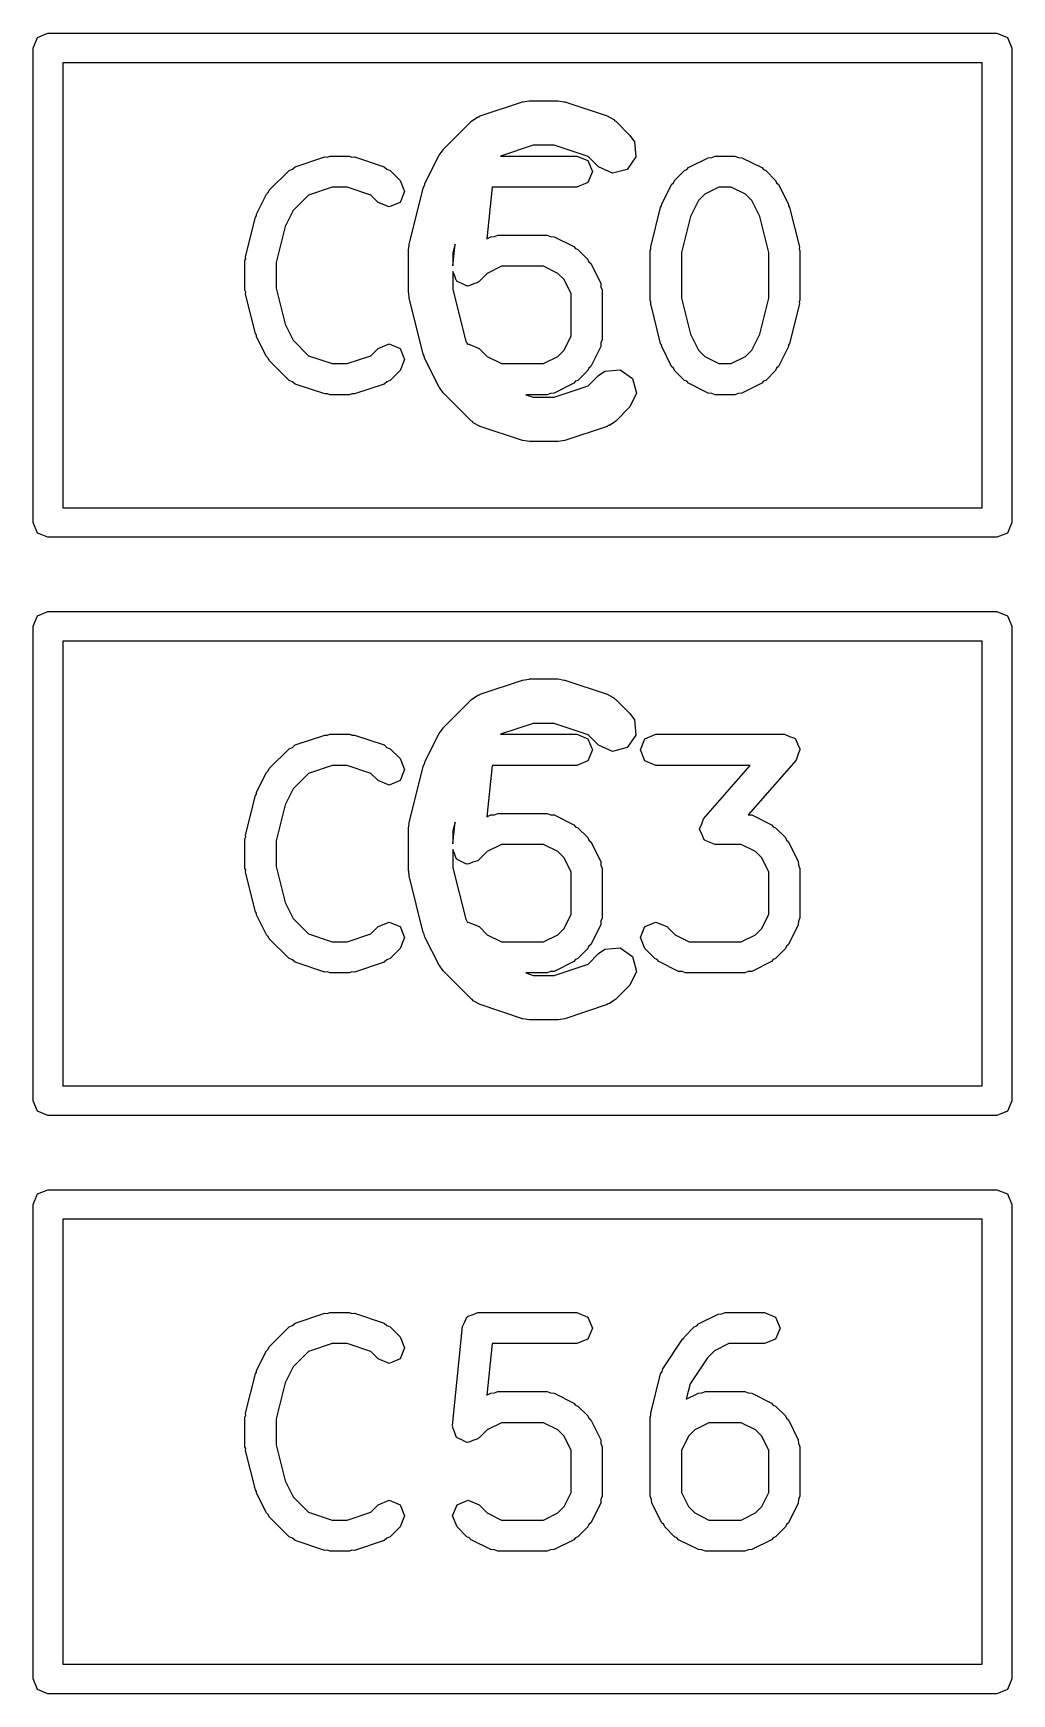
# Model space of a CAD drawing. Extents: x 2.59 to 5.49, y -3.97 to -3.21.
# Drawn here: x 3.8996 to 4.0295, y -3.8465 to -3.626 of the extents above; entities that cross this region are included whole.
import ezdxf

# ---------------------------------------------------------------- set-up
doc = ezdxf.new("R2010")
doc.units = 0
doc.header["$MEASUREMENT"] = 0
doc.layers.add('BLACK', color=7, linetype='CONTINUOUS')

msp = doc.modelspace()

# ---------------------------------------------------------------- linework, layer by layer
at = {"layer": 'BLACK', "linetype": 'CONTINUOUS'}
for p, q in [((3.89961, -3.62795), (3.90018, -3.62656)), ((3.90018, -3.62656), (3.90157, -3.62598)), ((3.90157, -3.62598), (4.02756, -3.62598)), ((4.02756, -3.62598), (4.02895, -3.62656)), ((4.02895, -3.62656), (4.02953, -3.62795)), ((3.89961, -3.69094), (3.89961, -3.62795)), ((4.02953, -3.62795), (4.02953, -3.69094)), ((3.90354, -3.62992), (3.90354, -3.68898)), ((4.02559, -3.62992), (3.90354, -3.62992)), ((4.02559, -3.68898), (4.02559, -3.62992)), ((3.95895, -3.63696), (3.96457, -3.63509)), ((3.96457, -3.63509), (3.96544, -3.63496)), ((3.96544, -3.63496), (3.9655, -3.63494)), ((3.9655, -3.63494), (3.96925, -3.63494)), ((3.96925, -3.63494), (3.97012, -3.63509)), ((3.97012, -3.63509), (3.97019, -3.63509)), ((3.97019, -3.63509), (3.97581, -3.63696)), ((3.95404, -3.64143), (3.95779, -3.63768)), ((3.95779, -3.63768), (3.95863, -3.63709)), ((3.95863, -3.63709), (3.95881, -3.63707)), ((3.95881, -3.63707), (3.95895, -3.63696)), ((3.97581, -3.63696), (3.97671, -3.63745)), ((3.97671, -3.63745), (3.97681, -3.6376)), ((3.97681, -3.6376), (3.97697, -3.63768)), ((3.97697, -3.63768), (3.97884, -3.63955)), ((3.97884, -3.63955), (3.97943, -3.64039)), ((3.93866, -3.64242), (3.93898, -3.64229)), ((3.93898, -3.64229), (3.9416, -3.64229)), ((3.9416, -3.64229), (3.94192, -3.64242)), ((3.95161, -3.64594), (3.95349, -3.64219)), ((3.95349, -3.64219), (3.95402, -3.64148)), ((3.95402, -3.64148), (3.95404, -3.64143)), ((3.96598, -3.64084), (3.96164, -3.64229)), ((3.96164, -3.64229), (3.97178, -3.64229)), ((3.96877, -3.64084), (3.96598, -3.64084)), ((3.97328, -3.64234), (3.96877, -3.64084)), ((3.97178, -3.64229), (3.97325, -3.6429)), ((3.97943, -3.64039), (3.9796, -3.6424)), ((3.98971, -3.64247), (3.99016, -3.64229)), ((3.99016, -3.64229), (3.99278, -3.64229)), ((3.99278, -3.64229), (3.99323, -3.64247)), ((3.93095, -3.64683), (3.93358, -3.64421)), ((3.93358, -3.64421), (3.93402, -3.64402)), ((3.93402, -3.64402), (3.93439, -3.64371)), ((3.93439, -3.64371), (3.93832, -3.6424)), ((3.93832, -3.6424), (3.93866, -3.64242)), ((3.94192, -3.64242), (3.94225, -3.6424)), ((3.94225, -3.6424), (3.94619, -3.64371)), ((3.94619, -3.64371), (3.94656, -3.64402)), ((3.94656, -3.64402), (3.947, -3.64421)), ((3.947, -3.64421), (3.94831, -3.64552)), ((3.97325, -3.6429), (3.97385, -3.64436)), ((3.97385, -3.64436), (3.97325, -3.64582)), ((3.97466, -3.64373), (3.97328, -3.64234)), ((3.9765, -3.64458), (3.97466, -3.64373)), ((3.97845, -3.64406), (3.9765, -3.64458)), ((3.9796, -3.6424), (3.97845, -3.64406)), ((3.98476, -3.64552), (3.98607, -3.64421)), ((3.98607, -3.64421), (3.98639, -3.64408)), ((3.98639, -3.64408), (3.98661, -3.64382)), ((3.98661, -3.64382), (3.98923, -3.64251)), ((3.98923, -3.64251), (3.98971, -3.64247)), ((3.99323, -3.64247), (3.99371, -3.64251)), ((3.99371, -3.64251), (3.99633, -3.64382)), ((3.99633, -3.64382), (3.99655, -3.64408)), ((3.99655, -3.64408), (3.99687, -3.64421)), ((3.99687, -3.64421), (3.99818, -3.64552)), ((3.93931, -3.64642), (3.93616, -3.64748)), ((3.94127, -3.64642), (3.93931, -3.64642)), ((3.94442, -3.64748), (3.94127, -3.64642)), ((3.94831, -3.64552), (3.94892, -3.64698)), ((3.94952, -3.65405), (3.95139, -3.64655)), ((3.95139, -3.64655), (3.9516, -3.64608)), ((3.9516, -3.64608), (3.95161, -3.64594)), ((3.96053, -3.64642), (3.95985, -3.65326)), ((3.97178, -3.64642), (3.96053, -3.64642)), ((3.97325, -3.64582), (3.97178, -3.64642)), ((3.98306, -3.64868), (3.98437, -3.64606)), ((3.98437, -3.64606), (3.98463, -3.64583)), ((3.98463, -3.64583), (3.98476, -3.64552)), ((3.99065, -3.64642), (3.98876, -3.64737)), ((3.99229, -3.64642), (3.99065, -3.64642)), ((3.99418, -3.64737), (3.99229, -3.64642)), ((3.99818, -3.64552), (3.99831, -3.64583)), ((3.99831, -3.64583), (3.99857, -3.64606)), ((3.99857, -3.64606), (3.99988, -3.64868)), ((3.92925, -3.64999), (3.93057, -3.64737)), ((3.93057, -3.64737), (3.93082, -3.64715)), ((3.93082, -3.64715), (3.93095, -3.64683)), ((3.93616, -3.64748), (3.93411, -3.64952)), ((3.94539, -3.64844), (3.94442, -3.64748)), ((3.94685, -3.64905), (3.94539, -3.64844)), ((3.94831, -3.64844), (3.94685, -3.64905)), ((3.94892, -3.64698), (3.94831, -3.64844)), ((3.9829, -3.64911), (3.98304, -3.64892)), ((3.98304, -3.64892), (3.98306, -3.64868)), ((3.98792, -3.64821), (3.98686, -3.65033)), ((3.98876, -3.64737), (3.98792, -3.64821)), ((3.99502, -3.64821), (3.99418, -3.64737)), ((3.99608, -3.65033), (3.99502, -3.64821)), ((3.99988, -3.64868), (3.9999, -3.64892)), ((3.9999, -3.64892), (4.00004, -3.64911)), ((3.92778, -3.65567), (3.9291, -3.65042)), ((3.9291, -3.65042), (3.92924, -3.65023)), ((3.92924, -3.65023), (3.92925, -3.64999)), ((3.93411, -3.64952), (3.93305, -3.65164)), ((3.98159, -3.65435), (3.9829, -3.64911)), ((3.98686, -3.65033), (3.98566, -3.65511)), ((3.99728, -3.65511), (3.99608, -3.65033)), ((4.00004, -3.64911), (4.00135, -3.65435)), ((3.93305, -3.65164), (3.93186, -3.65642)), ((3.95985, -3.65326), (3.96036, -3.65301)), ((3.96036, -3.65301), (3.96084, -3.65297)), ((3.96084, -3.65297), (3.96129, -3.65279)), ((3.96129, -3.65279), (3.96785, -3.65279)), ((3.96785, -3.65279), (3.96829, -3.65297)), ((3.96829, -3.65297), (3.96877, -3.65301)), ((3.96877, -3.65301), (3.9714, -3.65432)), ((3.94943, -3.65476), (3.94953, -3.65418)), ((3.94943, -3.66039), (3.94943, -3.65476)), ((3.94953, -3.65418), (3.94952, -3.65405)), ((3.95533, -3.65686), (3.95562, -3.65397)), ((3.95562, -3.65397), (3.95533, -3.65513)), ((3.95533, -3.65513), (3.95533, -3.65686)), ((3.9714, -3.65432), (3.97162, -3.65458)), ((3.97162, -3.65458), (3.97193, -3.65471)), ((3.97193, -3.65471), (3.97325, -3.65602)), ((3.98153, -3.65486), (3.98163, -3.65461)), ((3.98153, -3.66142), (3.98153, -3.65486)), ((3.98163, -3.65461), (3.98159, -3.65435)), ((3.98566, -3.65511), (3.98566, -3.66116)), ((3.99728, -3.66116), (3.99728, -3.65511)), ((4.00135, -3.65435), (4.00131, -3.65461)), ((4.00131, -3.65461), (4.00141, -3.65486)), ((4.00141, -3.65486), (4.00141, -3.66142)), ((3.92772, -3.65617), (3.92782, -3.65593)), ((3.92772, -3.6601), (3.92772, -3.65617)), ((3.92782, -3.65593), (3.92778, -3.65567)), ((3.93186, -3.65642), (3.93186, -3.65985)), ((3.95555, -3.65812), (3.95533, -3.6576)), ((3.95533, -3.6576), (3.95533, -3.66002)), ((3.96177, -3.65692), (3.95989, -3.65787)), ((3.96736, -3.65692), (3.96177, -3.65692)), ((3.96925, -3.65787), (3.96736, -3.65692)), ((3.97325, -3.65602), (3.97338, -3.65633)), ((3.97338, -3.65633), (3.97363, -3.65656)), ((3.97363, -3.65656), (3.97495, -3.65918)), ((3.93186, -3.65985), (3.93305, -3.66463)), ((3.95575, -3.65879), (3.95555, -3.65812)), ((3.95585, -3.65884), (3.95575, -3.65879)), ((3.95589, -3.65894), (3.95585, -3.65884)), ((3.95653, -3.65921), (3.95589, -3.65894)), ((3.95714, -3.65954), (3.95653, -3.65921)), ((3.95725, -3.65951), (3.95714, -3.65954)), ((3.95735, -3.65955), (3.95725, -3.65951)), ((3.95799, -3.65928), (3.95735, -3.65955)), ((3.95866, -3.65908), (3.95799, -3.65928)), ((3.95871, -3.65898), (3.95866, -3.65908)), ((3.95881, -3.65894), (3.95871, -3.65898)), ((3.95989, -3.65787), (3.95881, -3.65894)), ((3.97009, -3.6587), (3.96925, -3.65787)), ((3.97103, -3.66059), (3.97009, -3.6587)), ((3.97495, -3.65918), (3.97498, -3.65966)), ((3.97498, -3.65966), (3.97516, -3.6601)), ((3.92782, -3.66035), (3.92772, -3.6601)), ((3.92778, -3.66061), (3.92782, -3.66035)), ((3.9291, -3.66586), (3.92778, -3.66061)), ((3.94947, -3.66051), (3.94943, -3.66039)), ((3.94952, -3.6611), (3.94947, -3.66051)), ((3.95139, -3.6686), (3.94952, -3.6611)), ((3.95533, -3.66002), (3.95704, -3.66685)), ((3.97103, -3.66618), (3.97103, -3.66059)), ((3.97516, -3.6601), (3.97516, -3.66667)), ((3.98163, -3.66166), (3.98153, -3.66142)), ((3.98159, -3.66192), (3.98163, -3.66166)), ((3.9829, -3.66717), (3.98159, -3.66192)), ((3.98566, -3.66116), (3.98686, -3.66595)), ((3.99608, -3.66595), (3.99728, -3.66116)), ((4.00135, -3.66192), (4.00004, -3.66717)), ((4.00141, -3.66142), (4.00131, -3.66166)), ((4.00131, -3.66166), (4.00135, -3.66192)), ((3.92924, -3.66604), (3.9291, -3.66586)), ((3.92925, -3.66628), (3.92924, -3.66604)), ((3.93057, -3.6689), (3.92925, -3.66628)), ((3.93305, -3.66463), (3.93411, -3.66675)), ((3.97009, -3.66807), (3.97103, -3.66618)), ((3.98686, -3.66595), (3.98792, -3.66807)), ((3.99502, -3.66807), (3.99608, -3.66595)), ((3.93411, -3.66675), (3.93616, -3.6688)), ((3.94442, -3.6688), (3.94539, -3.66783)), ((3.94539, -3.66783), (3.94685, -3.66722)), ((3.94685, -3.66722), (3.94831, -3.66783)), ((3.94831, -3.66783), (3.94892, -3.66929)), ((3.95147, -3.66872), (3.95139, -3.6686)), ((3.95161, -3.66921), (3.95147, -3.66872)), ((3.95704, -3.66685), (3.95725, -3.66727)), ((3.95725, -3.66727), (3.95735, -3.66722)), ((3.95735, -3.66722), (3.95881, -3.66783)), ((3.95881, -3.66783), (3.95989, -3.6689)), ((3.96925, -3.6689), (3.97009, -3.66807)), ((3.97495, -3.66759), (3.97363, -3.67022)), ((3.97498, -3.66711), (3.97495, -3.66759)), ((3.97516, -3.66667), (3.97498, -3.66711)), ((3.98304, -3.66736), (3.9829, -3.66717)), ((3.98306, -3.66759), (3.98304, -3.66736)), ((3.98437, -3.67022), (3.98306, -3.66759)), ((3.98792, -3.66807), (3.98876, -3.6689)), ((3.99418, -3.6689), (3.99502, -3.66807)), ((3.99988, -3.66759), (3.99857, -3.67022)), ((3.9999, -3.66736), (3.99988, -3.66759)), ((4.00004, -3.66717), (3.9999, -3.66736)), ((3.93082, -3.66913), (3.93057, -3.6689)), ((3.93095, -3.66944), (3.93082, -3.66913)), ((3.93358, -3.67207), (3.93095, -3.66944)), ((3.93616, -3.6688), (3.93931, -3.66985)), ((3.93931, -3.66985), (3.94127, -3.66985)), ((3.94127, -3.66985), (3.94442, -3.6688)), ((3.94831, -3.67075), (3.947, -3.67207)), ((3.94892, -3.66929), (3.94831, -3.67075)), ((3.95349, -3.67296), (3.95161, -3.66921)), ((3.95989, -3.6689), (3.96177, -3.66985)), ((3.96177, -3.66985), (3.96736, -3.66985)), ((3.96736, -3.66985), (3.96925, -3.6689)), ((3.97325, -3.67075), (3.97193, -3.67207)), ((3.97338, -3.67044), (3.97325, -3.67075)), ((3.97363, -3.67022), (3.97338, -3.67044)), ((3.97466, -3.67142), (3.97551, -3.67083)), ((3.97551, -3.67083), (3.97752, -3.67066)), ((3.97752, -3.67066), (3.97917, -3.67182)), ((3.98463, -3.67044), (3.98437, -3.67022)), ((3.98476, -3.67075), (3.98463, -3.67044)), ((3.98607, -3.67207), (3.98476, -3.67075)), ((3.98876, -3.6689), (3.99065, -3.66985)), ((3.99065, -3.66985), (3.99229, -3.66985)), ((3.99229, -3.66985), (3.99418, -3.6689)), ((3.99818, -3.67075), (3.99687, -3.67207)), ((3.99831, -3.67044), (3.99818, -3.67075)), ((3.99857, -3.67022), (3.99831, -3.67044)), ((3.93402, -3.67225), (3.93358, -3.67207)), ((3.93439, -3.67256), (3.93402, -3.67225)), ((3.93832, -3.67388), (3.93439, -3.67256)), ((3.94619, -3.67256), (3.94225, -3.67388)), ((3.94656, -3.67225), (3.94619, -3.67256)), ((3.947, -3.67207), (3.94656, -3.67225)), ((3.95354, -3.673), (3.95349, -3.67296)), ((3.95404, -3.67372), (3.95354, -3.673)), ((3.9714, -3.67245), (3.96877, -3.67376)), ((3.96877, -3.67431), (3.97328, -3.6728)), ((3.97162, -3.6722), (3.9714, -3.67245)), ((3.97193, -3.67207), (3.97162, -3.6722)), ((3.97328, -3.6728), (3.97466, -3.67142)), ((3.97917, -3.67182), (3.97969, -3.67377)), ((3.98639, -3.6722), (3.98607, -3.67207)), ((3.98661, -3.67245), (3.98639, -3.6722)), ((3.98923, -3.67376), (3.98661, -3.67245)), ((3.99633, -3.67245), (3.99371, -3.67376)), ((3.99655, -3.6722), (3.99633, -3.67245)), ((3.99687, -3.67207), (3.99655, -3.6722)), ((3.93866, -3.67385), (3.93832, -3.67388)), ((3.93898, -3.67398), (3.93866, -3.67385)), ((3.9416, -3.67398), (3.93898, -3.67398)), ((3.94192, -3.67385), (3.9416, -3.67398)), ((3.94225, -3.67388), (3.94192, -3.67385)), ((3.95779, -3.67747), (3.95404, -3.67372)), ((3.96785, -3.67398), (3.96501, -3.67398)), ((3.96501, -3.67398), (3.96598, -3.67431)), ((3.96598, -3.67431), (3.96877, -3.67431)), ((3.96829, -3.6738), (3.96785, -3.67398)), ((3.96877, -3.67376), (3.96829, -3.6738)), ((3.97969, -3.67377), (3.97884, -3.6756)), ((3.98971, -3.6738), (3.98923, -3.67376)), ((3.99016, -3.67398), (3.98971, -3.6738)), ((3.99278, -3.67398), (3.99016, -3.67398)), ((3.99323, -3.6738), (3.99278, -3.67398)), ((3.99371, -3.67376), (3.99323, -3.6738)), ((3.95795, -3.67755), (3.95779, -3.67747)), ((3.95804, -3.6777), (3.95795, -3.67755)), ((3.97697, -3.67747), (3.97613, -3.67806)), ((3.97884, -3.6756), (3.97697, -3.67747)), ((3.95895, -3.67819), (3.95804, -3.6777)), ((3.96457, -3.68006), (3.95895, -3.67819)), ((3.97581, -3.67819), (3.97019, -3.68006)), ((3.97595, -3.67808), (3.97581, -3.67819)), ((3.97613, -3.67806), (3.97595, -3.67808)), ((3.96463, -3.68006), (3.96457, -3.68006)), ((3.9655, -3.68021), (3.96463, -3.68006)), ((3.96925, -3.68021), (3.9655, -3.68021)), ((3.96931, -3.68019), (3.96925, -3.68021)), ((3.97019, -3.68006), (3.96931, -3.68019)), ((3.90354, -3.68898), (4.02559, -3.68898)), ((3.90018, -3.69234), (3.89961, -3.69094)), ((3.90157, -3.69291), (3.90018, -3.69234)), ((4.02756, -3.69291), (3.90157, -3.69291)), ((4.02895, -3.69234), (4.02756, -3.69291)), ((4.02953, -3.69094), (4.02895, -3.69234)), ((3.89961, -3.70472), (3.90018, -3.70333)), ((3.90018, -3.70333), (3.90157, -3.70276)), ((3.90157, -3.70276), (4.02756, -3.70276)), ((4.02756, -3.70276), (4.02895, -3.70333)), ((4.02895, -3.70333), (4.02953, -3.70472)), ((3.89961, -3.76772), (3.89961, -3.70472)), ((4.02953, -3.70472), (4.02953, -3.76772)), ((3.90354, -3.70669), (3.90354, -3.76575)), ((4.02559, -3.70669), (3.90354, -3.70669)), ((4.02559, -3.76575), (4.02559, -3.70669)), ((3.95895, -3.71373), (3.96457, -3.71186)), ((3.96457, -3.71186), (3.96544, -3.71173)), ((3.96544, -3.71173), (3.9655, -3.71171)), ((3.9655, -3.71171), (3.96925, -3.71171)), ((3.96925, -3.71171), (3.97012, -3.71186)), ((3.97012, -3.71186), (3.97019, -3.71186)), ((3.97019, -3.71186), (3.97581, -3.71373)), ((3.95404, -3.7182), (3.95779, -3.71445)), ((3.95779, -3.71445), (3.95863, -3.71386)), ((3.95863, -3.71386), (3.95881, -3.71384)), ((3.95881, -3.71384), (3.95895, -3.71373)), ((3.97581, -3.71373), (3.97671, -3.71422)), ((3.97671, -3.71422), (3.97681, -3.71437)), ((3.97681, -3.71437), (3.97697, -3.71445)), ((3.97697, -3.71445), (3.97884, -3.71632)), ((3.97884, -3.71632), (3.97943, -3.71716)), ((3.97943, -3.71716), (3.9796, -3.71917)), ((3.93439, -3.72048), (3.93832, -3.71917)), ((3.93832, -3.71917), (3.93866, -3.71919)), ((3.93866, -3.71919), (3.93898, -3.71906)), ((3.93898, -3.71906), (3.9416, -3.71906)), ((3.9416, -3.71906), (3.94192, -3.71919)), ((3.94192, -3.71919), (3.94225, -3.71917)), ((3.94225, -3.71917), (3.94619, -3.72048)), ((3.95161, -3.72271), (3.95349, -3.71896)), ((3.95349, -3.71896), (3.95402, -3.71826)), ((3.95402, -3.71826), (3.95404, -3.7182)), ((3.96598, -3.71761), (3.96164, -3.71906)), ((3.96164, -3.71906), (3.97178, -3.71906)), ((3.96877, -3.71761), (3.96598, -3.71761)), ((3.97328, -3.71912), (3.96877, -3.71761)), ((3.97178, -3.71906), (3.97325, -3.71967)), ((3.97466, -3.7205), (3.97328, -3.71912)), ((3.9796, -3.71917), (3.97845, -3.72083)), ((3.98082, -3.71967), (3.98228, -3.71906)), ((3.98228, -3.71906), (3.99934, -3.71906)), ((3.99934, -3.71906), (4.00002, -3.71934)), ((4.00002, -3.71934), (4.0007, -3.71957)), ((3.93095, -3.7236), (3.93358, -3.72098)), ((3.93358, -3.72098), (3.93402, -3.7208)), ((3.93402, -3.7208), (3.93439, -3.72048)), ((3.94619, -3.72048), (3.94656, -3.7208)), ((3.94656, -3.7208), (3.947, -3.72098)), ((3.947, -3.72098), (3.94831, -3.72229)), ((3.97325, -3.71967), (3.97385, -3.72113)), ((3.97385, -3.72113), (3.97325, -3.72259)), ((3.9765, -3.72135), (3.97466, -3.7205)), ((3.97845, -3.72083), (3.9765, -3.72135)), ((3.98022, -3.72113), (3.98082, -3.71967)), ((3.98082, -3.72259), (3.98022, -3.72113)), ((4.0007, -3.71957), (4.00074, -3.71964)), ((4.00074, -3.71964), (4.00081, -3.71967)), ((4.00081, -3.71967), (4.00108, -3.72034)), ((4.00108, -3.72034), (4.00141, -3.72099)), ((4.00141, -3.72113), (4.00113, -3.7218)), ((4.00141, -3.72099), (4.00138, -3.72106)), ((4.00138, -3.72106), (4.00141, -3.72113)), ((3.93082, -3.72392), (3.93095, -3.7236)), ((3.93931, -3.7232), (3.93616, -3.72425)), ((3.94127, -3.7232), (3.93931, -3.7232)), ((3.94442, -3.72425), (3.94127, -3.7232)), ((3.94831, -3.72229), (3.94892, -3.72375)), ((3.94892, -3.72375), (3.94831, -3.72521)), ((3.94952, -3.73082), (3.95139, -3.72332)), ((3.95139, -3.72332), (3.9516, -3.72285)), ((3.9516, -3.72285), (3.95161, -3.72271)), ((3.96053, -3.7232), (3.95985, -3.73004)), ((3.97178, -3.7232), (3.96053, -3.7232)), ((3.97325, -3.72259), (3.97178, -3.7232)), ((3.98228, -3.7232), (3.98082, -3.72259)), ((3.99479, -3.7232), (3.98228, -3.7232)), ((3.9886, -3.73027), (3.99479, -3.7232)), ((4.0009, -3.72249), (3.99455, -3.72975)), ((4.00113, -3.7218), (4.0009, -3.72249)), ((3.92925, -3.72677), (3.93057, -3.72414)), ((3.93057, -3.72414), (3.93082, -3.72392)), ((3.93616, -3.72425), (3.93411, -3.72629)), ((3.94539, -3.72521), (3.94442, -3.72425)), ((3.94685, -3.72582), (3.94539, -3.72521)), ((3.94831, -3.72521), (3.94685, -3.72582)), ((3.92778, -3.73244), (3.9291, -3.72719)), ((3.9291, -3.72719), (3.92924, -3.727)), ((3.92924, -3.727), (3.92925, -3.72677)), ((3.93411, -3.72629), (3.93305, -3.72841)), ((3.93305, -3.72841), (3.93186, -3.73319)), ((3.95985, -3.73004), (3.96036, -3.72978)), ((3.96036, -3.72978), (3.96084, -3.72974)), ((3.96084, -3.72974), (3.96129, -3.72956)), ((3.96129, -3.72956), (3.96785, -3.72956)), ((3.96785, -3.72956), (3.96829, -3.72974)), ((3.96829, -3.72974), (3.96877, -3.72978)), ((3.96877, -3.72978), (3.9714, -3.73109)), ((3.98837, -3.73096), (3.9886, -3.73027)), ((3.99455, -3.72975), (3.99502, -3.72978)), ((3.99502, -3.72978), (3.99764, -3.73109)), ((3.92772, -3.73294), (3.92782, -3.7327)), ((3.92782, -3.7327), (3.92778, -3.73244)), ((3.94943, -3.73153), (3.94953, -3.73095)), ((3.94943, -3.73716), (3.94943, -3.73153)), ((3.94953, -3.73095), (3.94952, -3.73082)), ((3.95533, -3.73363), (3.95562, -3.73074)), ((3.95562, -3.73074), (3.95533, -3.7319)), ((3.95533, -3.7319), (3.95533, -3.73363)), ((3.9714, -3.73109), (3.97162, -3.73135)), ((3.97162, -3.73135), (3.97193, -3.73148)), ((3.97193, -3.73148), (3.97325, -3.73279)), ((3.98809, -3.73163), (3.98837, -3.73096)), ((3.98812, -3.7317), (3.98809, -3.73163)), ((3.9881, -3.73176), (3.98812, -3.7317)), ((3.98842, -3.73242), (3.9881, -3.73176)), ((3.9887, -3.73309), (3.98842, -3.73242)), ((3.99764, -3.73109), (3.99787, -3.73135)), ((3.99787, -3.73135), (3.99818, -3.73148)), ((3.99818, -3.73148), (3.99949, -3.73279)), ((3.92772, -3.73688), (3.92772, -3.73294)), ((3.93186, -3.73319), (3.93186, -3.73662)), ((3.95555, -3.73489), (3.95533, -3.73438)), ((3.95533, -3.73438), (3.95533, -3.73679)), ((3.95575, -3.73556), (3.95555, -3.73489)), ((3.95989, -3.73464), (3.95881, -3.73571)), ((3.96177, -3.73369), (3.95989, -3.73464)), ((3.96736, -3.73369), (3.96177, -3.73369)), ((3.96925, -3.73464), (3.96736, -3.73369)), ((3.97009, -3.73548), (3.96925, -3.73464)), ((3.97325, -3.73279), (3.97338, -3.7331)), ((3.97338, -3.7331), (3.97363, -3.73333)), ((3.97363, -3.73333), (3.97495, -3.73595)), ((3.98876, -3.73312), (3.9887, -3.73309)), ((3.9888, -3.73318), (3.98876, -3.73312)), ((3.98949, -3.73342), (3.9888, -3.73318)), ((3.99016, -3.73369), (3.98949, -3.73342)), ((3.99361, -3.73369), (3.99016, -3.73369)), ((3.99549, -3.73464), (3.99361, -3.73369)), ((3.99633, -3.73548), (3.99549, -3.73464)), ((3.99949, -3.73279), (3.99962, -3.7331)), ((3.99962, -3.7331), (3.99988, -3.73333)), ((3.99988, -3.73333), (4.00119, -3.73595)), ((3.92782, -3.73712), (3.92772, -3.73688)), ((3.92778, -3.73738), (3.92782, -3.73712)), ((3.93186, -3.73662), (3.93305, -3.7414)), ((3.95533, -3.73679), (3.95704, -3.74363)), ((3.95585, -3.73561), (3.95575, -3.73556)), ((3.95589, -3.73571), (3.95585, -3.73561)), ((3.95653, -3.73598), (3.95589, -3.73571)), ((3.95714, -3.73631), (3.95653, -3.73598)), ((3.95725, -3.73628), (3.95714, -3.73631)), ((3.95735, -3.73632), (3.95725, -3.73628)), ((3.95799, -3.73605), (3.95735, -3.73632)), ((3.95866, -3.73585), (3.95799, -3.73605)), ((3.95871, -3.73576), (3.95866, -3.73585)), ((3.95881, -3.73571), (3.95871, -3.73576)), ((3.97103, -3.73736), (3.97009, -3.73548)), ((3.97495, -3.73595), (3.97498, -3.73643)), ((3.97498, -3.73643), (3.97516, -3.73688)), ((3.97516, -3.73688), (3.97516, -3.74344)), ((3.99728, -3.73736), (3.99633, -3.73548)), ((4.00119, -3.73595), (4.00123, -3.73643)), ((4.00123, -3.73643), (4.00141, -3.73688)), ((4.00141, -3.73688), (4.00141, -3.74344)), ((3.9291, -3.74263), (3.92778, -3.73738)), ((3.94947, -3.73729), (3.94943, -3.73716)), ((3.94952, -3.73787), (3.94947, -3.73729)), ((3.95139, -3.74537), (3.94952, -3.73787)), ((3.97103, -3.74295), (3.97103, -3.73736)), ((3.99728, -3.74295), (3.99728, -3.73736)), ((3.93305, -3.7414), (3.93411, -3.74353)), ((3.92924, -3.74282), (3.9291, -3.74263)), ((3.92925, -3.74305), (3.92924, -3.74282)), ((3.93057, -3.74567), (3.92925, -3.74305)), ((3.93411, -3.74353), (3.93616, -3.74557)), ((3.95704, -3.74363), (3.95725, -3.74404)), ((3.97009, -3.74484), (3.97103, -3.74295)), ((3.97516, -3.74344), (3.97498, -3.74388)), ((3.99633, -3.74484), (3.99728, -3.74295)), ((4.00141, -3.74344), (4.00123, -3.74388)), ((3.93082, -3.7459), (3.93057, -3.74567)), ((3.93095, -3.74621), (3.93082, -3.7459)), ((3.93616, -3.74557), (3.93931, -3.74662)), ((3.94127, -3.74662), (3.94442, -3.74557)), ((3.94442, -3.74557), (3.94539, -3.7446)), ((3.94539, -3.7446), (3.94685, -3.744)), ((3.94685, -3.744), (3.94831, -3.7446)), ((3.94831, -3.7446), (3.94892, -3.74606)), ((3.95147, -3.74549), (3.95139, -3.74537)), ((3.95161, -3.74598), (3.95147, -3.74549)), ((3.95725, -3.74404), (3.95735, -3.744)), ((3.95735, -3.744), (3.95881, -3.7446)), ((3.95881, -3.7446), (3.95989, -3.74568)), ((3.95989, -3.74568), (3.96177, -3.74662)), ((3.96736, -3.74662), (3.96925, -3.74568)), ((3.96925, -3.74568), (3.97009, -3.74484)), ((3.97495, -3.74436), (3.97363, -3.74699)), ((3.97498, -3.74388), (3.97495, -3.74436)), ((3.98022, -3.74606), (3.98082, -3.7446)), ((3.98082, -3.7446), (3.98228, -3.744)), ((3.98228, -3.744), (3.98374, -3.7446)), ((3.98374, -3.7446), (3.98482, -3.74568)), ((3.98482, -3.74568), (3.98671, -3.74662)), ((3.99361, -3.74662), (3.99549, -3.74568)), ((3.99549, -3.74568), (3.99633, -3.74484)), ((4.00119, -3.74436), (3.99988, -3.74699)), ((4.00123, -3.74388), (4.00119, -3.74436)), ((3.93358, -3.74884), (3.93095, -3.74621)), ((3.93931, -3.74662), (3.94127, -3.74662)), ((3.94831, -3.74752), (3.947, -3.74884)), ((3.94892, -3.74606), (3.94831, -3.74752)), ((3.95349, -3.74973), (3.95161, -3.74598)), ((3.96177, -3.74662), (3.96736, -3.74662)), ((3.97325, -3.74752), (3.97193, -3.74884)), ((3.97338, -3.74721), (3.97325, -3.74752)), ((3.97363, -3.74699), (3.97338, -3.74721)), ((3.97466, -3.74819), (3.97551, -3.74761)), ((3.97551, -3.74761), (3.97752, -3.74743)), ((3.97752, -3.74743), (3.97917, -3.74859)), ((3.98082, -3.74752), (3.98022, -3.74606)), ((3.98213, -3.74884), (3.98082, -3.74752)), ((3.98671, -3.74662), (3.99361, -3.74662)), ((3.99949, -3.74752), (3.99818, -3.74884)), ((3.99962, -3.74721), (3.99949, -3.74752)), ((3.99988, -3.74699), (3.99962, -3.74721)), ((3.93402, -3.74902), (3.93358, -3.74884)), ((3.93439, -3.74934), (3.93402, -3.74902)), ((3.93832, -3.75065), (3.93439, -3.74934)), ((3.94619, -3.74934), (3.94225, -3.75065)), ((3.94656, -3.74902), (3.94619, -3.74934)), ((3.947, -3.74884), (3.94656, -3.74902)), ((3.95354, -3.74977), (3.95349, -3.74973)), ((3.95404, -3.75049), (3.95354, -3.74977)), ((3.9714, -3.74922), (3.96877, -3.75054)), ((3.96877, -3.75108), (3.97328, -3.74958)), ((3.97162, -3.74897), (3.9714, -3.74922)), ((3.97193, -3.74884), (3.97162, -3.74897)), ((3.97328, -3.74958), (3.97466, -3.74819)), ((3.97917, -3.74859), (3.97969, -3.75054)), ((3.98245, -3.74897), (3.98213, -3.74884)), ((3.98267, -3.74922), (3.98245, -3.74897)), ((3.9853, -3.75054), (3.98267, -3.74922)), ((3.99764, -3.74922), (3.99502, -3.75054)), ((3.99787, -3.74897), (3.99764, -3.74922)), ((3.99818, -3.74884), (3.99787, -3.74897)), ((3.93866, -3.75062), (3.93832, -3.75065)), ((3.93898, -3.75075), (3.93866, -3.75062)), ((3.9416, -3.75075), (3.93898, -3.75075)), ((3.94192, -3.75062), (3.9416, -3.75075)), ((3.94225, -3.75065), (3.94192, -3.75062)), ((3.95779, -3.75424), (3.95404, -3.75049)), ((3.96785, -3.75075), (3.96501, -3.75075)), ((3.96501, -3.75075), (3.96598, -3.75108)), ((3.96598, -3.75108), (3.96877, -3.75108)), ((3.96829, -3.75057), (3.96785, -3.75075)), ((3.96877, -3.75054), (3.96829, -3.75057)), ((3.97884, -3.75237), (3.97697, -3.75424)), ((3.97969, -3.75054), (3.97884, -3.75237)), ((3.98578, -3.75057), (3.9853, -3.75054)), ((3.98622, -3.75075), (3.98578, -3.75057)), ((3.99409, -3.75075), (3.98622, -3.75075)), ((3.99454, -3.75057), (3.99409, -3.75075)), ((3.99502, -3.75054), (3.99454, -3.75057)), ((3.95795, -3.75432), (3.95779, -3.75424)), ((3.95804, -3.75447), (3.95795, -3.75432)), ((3.95895, -3.75496), (3.95804, -3.75447)), ((3.97697, -3.75424), (3.97613, -3.75483)), ((3.96457, -3.75683), (3.95895, -3.75496)), ((3.96463, -3.75683), (3.96457, -3.75683)), ((3.9655, -3.75698), (3.96463, -3.75683)), ((3.96931, -3.75696), (3.96925, -3.75698)), ((3.97019, -3.75683), (3.96931, -3.75696)), ((3.97581, -3.75496), (3.97019, -3.75683)), ((3.97595, -3.75485), (3.97581, -3.75496)), ((3.97613, -3.75483), (3.97595, -3.75485)), ((3.96925, -3.75698), (3.9655, -3.75698)), ((3.90354, -3.76575), (4.02559, -3.76575)), ((3.90018, -3.76911), (3.89961, -3.76772)), ((4.02953, -3.76772), (4.02895, -3.76911)), ((3.90157, -3.76969), (3.90018, -3.76911)), ((4.02756, -3.76969), (3.90157, -3.76969)), ((4.02895, -3.76911), (4.02756, -3.76969)), ((3.89961, -3.7815), (3.90018, -3.7801)), ((3.90018, -3.7801), (3.90157, -3.77953)), ((3.90157, -3.77953), (4.02756, -3.77953)), ((4.02756, -3.77953), (4.02895, -3.7801)), ((4.02895, -3.7801), (4.02953, -3.7815)), ((3.89961, -3.84449), (3.89961, -3.7815)), ((4.02953, -3.7815), (4.02953, -3.84449)), ((3.90354, -3.78346), (3.90354, -3.84252)), ((4.02559, -3.78346), (3.90354, -3.78346)), ((4.02559, -3.84252), (4.02559, -3.78346)), ((3.93439, -3.79725), (3.93832, -3.79594)), ((3.93832, -3.79594), (3.93866, -3.79596)), ((3.93866, -3.79596), (3.93898, -3.79583)), ((3.93898, -3.79583), (3.9416, -3.79583)), ((3.9416, -3.79583), (3.94192, -3.79596)), ((3.94192, -3.79596), (3.94225, -3.79594)), ((3.94225, -3.79594), (3.94619, -3.79725)), ((3.95693, -3.79708), (3.9572, -3.79644)), ((3.9572, -3.79644), (3.9573, -3.7964)), ((3.9573, -3.7964), (3.95735, -3.7963)), ((3.95735, -3.7963), (3.95802, -3.7961)), ((3.95802, -3.7961), (3.95866, -3.79583)), ((3.95866, -3.79583), (3.97178, -3.79583)), ((3.97178, -3.79583), (3.97325, -3.79644)), ((3.97325, -3.79644), (3.97385, -3.7979)), ((3.98792, -3.79736), (3.99055, -3.79605)), ((3.99055, -3.79605), (3.99103, -3.79602)), ((3.99103, -3.79602), (3.99147, -3.79583)), ((3.99147, -3.79583), (3.99672, -3.79583)), ((3.99672, -3.79583), (3.99818, -3.79644)), ((3.99818, -3.79644), (3.99879, -3.7979)), ((3.93095, -3.80038), (3.93358, -3.79775)), ((3.93358, -3.79775), (3.93402, -3.79757)), ((3.93402, -3.79757), (3.93439, -3.79725)), ((3.94619, -3.79725), (3.94656, -3.79757)), ((3.94656, -3.79757), (3.947, -3.79775)), ((3.947, -3.79775), (3.94831, -3.79906)), ((3.95529, -3.81082), (3.9566, -3.79769)), ((3.9566, -3.79769), (3.95693, -3.79708)), ((3.97385, -3.7979), (3.97325, -3.79936)), ((3.98607, -3.79906), (3.98738, -3.79775)), ((3.98738, -3.79775), (3.9877, -3.79762)), ((3.9877, -3.79762), (3.98792, -3.79736)), ((3.99879, -3.7979), (3.99818, -3.79936)), ((3.92925, -3.80354), (3.93057, -3.80091)), ((3.93057, -3.80091), (3.93082, -3.80069)), ((3.93082, -3.80069), (3.93095, -3.80038)), ((3.93616, -3.80102), (3.93411, -3.80306)), ((3.93931, -3.79997), (3.93616, -3.80102)), ((3.94127, -3.79997), (3.93931, -3.79997)), ((3.94442, -3.80102), (3.94127, -3.79997)), ((3.94539, -3.80199), (3.94442, -3.80102)), ((3.94831, -3.79906), (3.94892, -3.80052)), ((3.94892, -3.80052), (3.94831, -3.80199)), ((3.96053, -3.79997), (3.95985, -3.80681)), ((3.97178, -3.79997), (3.96053, -3.79997)), ((3.97325, -3.79936), (3.97178, -3.79997)), ((3.98319, -3.80332), (3.98581, -3.79938)), ((3.98581, -3.79938), (3.98599, -3.79926)), ((3.98599, -3.79926), (3.98607, -3.79906)), ((3.99007, -3.80091), (3.98914, -3.80184)), ((3.99196, -3.79997), (3.99007, -3.80091)), ((3.99672, -3.79997), (3.99196, -3.79997)), ((3.99818, -3.79936), (3.99672, -3.79997)), ((3.93411, -3.80306), (3.93305, -3.80518)), ((3.94685, -3.80259), (3.94539, -3.80199)), ((3.94831, -3.80199), (3.94685, -3.80259)), ((3.98914, -3.80184), (3.98683, -3.80531)), ((3.92778, -3.80921), (3.9291, -3.80396)), ((3.9291, -3.80396), (3.92924, -3.80377)), ((3.92924, -3.80377), (3.92925, -3.80354)), ((3.93305, -3.80518), (3.93186, -3.80997)), ((3.98159, -3.80921), (3.9829, -3.80396)), ((3.9829, -3.80396), (3.98312, -3.80367)), ((3.98312, -3.80367), (3.98319, -3.80332)), ((3.98683, -3.80531), (3.98632, -3.80735)), ((3.95985, -3.80681), (3.96036, -3.80655)), ((3.96036, -3.80655), (3.96084, -3.80652)), ((3.96084, -3.80652), (3.96129, -3.80633)), ((3.96129, -3.80633), (3.96785, -3.80633)), ((3.96785, -3.80633), (3.96829, -3.80652)), ((3.96829, -3.80652), (3.96877, -3.80655)), ((3.96877, -3.80655), (3.9714, -3.80786)), ((3.98632, -3.80735), (3.98792, -3.80655)), ((3.98792, -3.80655), (3.9884, -3.80652)), ((3.9884, -3.80652), (3.98885, -3.80633)), ((3.98885, -3.80633), (3.99409, -3.80633)), ((3.99409, -3.80633), (3.99454, -3.80652)), ((3.99454, -3.80652), (3.99502, -3.80655)), ((3.99502, -3.80655), (3.99764, -3.80786)), ((3.92772, -3.80971), (3.92782, -3.80947)), ((3.92772, -3.81365), (3.92772, -3.80971)), ((3.92782, -3.80947), (3.92778, -3.80921)), ((3.9714, -3.80786), (3.97162, -3.80812)), ((3.97162, -3.80812), (3.97193, -3.80825)), ((3.97193, -3.80825), (3.97325, -3.80956)), ((3.97325, -3.80956), (3.97338, -3.80988)), ((3.97338, -3.80988), (3.97363, -3.8101)), ((3.98153, -3.80971), (3.98163, -3.80947)), ((3.98153, -3.82021), (3.98153, -3.80971)), ((3.98163, -3.80947), (3.98159, -3.80921)), ((3.99764, -3.80786), (3.99787, -3.80812)), ((3.99787, -3.80812), (3.99818, -3.80825)), ((3.99818, -3.80825), (3.99949, -3.80956)), ((3.99949, -3.80956), (3.99962, -3.80988)), ((3.99962, -3.80988), (3.99988, -3.8101)), ((3.93186, -3.80997), (3.93186, -3.81339)), ((3.95528, -3.81102), (3.95532, -3.81092)), ((3.95555, -3.81167), (3.95528, -3.81102)), ((3.95532, -3.81092), (3.95529, -3.81082)), ((3.95575, -3.81233), (3.95555, -3.81167)), ((3.95989, -3.81141), (3.95881, -3.81249)), ((3.96177, -3.81047), (3.95989, -3.81141)), ((3.96736, -3.81047), (3.96177, -3.81047)), ((3.96925, -3.81141), (3.96736, -3.81047)), ((3.97009, -3.81225), (3.96925, -3.81141)), ((3.97363, -3.8101), (3.97495, -3.81272)), ((3.98744, -3.81141), (3.98661, -3.81225)), ((3.98933, -3.81047), (3.98744, -3.81141)), ((3.99361, -3.81047), (3.98933, -3.81047)), ((3.99549, -3.81141), (3.99361, -3.81047)), ((3.99633, -3.81225), (3.99549, -3.81141)), ((3.99988, -3.8101), (4.00119, -3.81272)), ((3.92782, -3.81389), (3.92772, -3.81365)), ((3.92778, -3.81415), (3.92782, -3.81389)), ((3.9291, -3.8194), (3.92778, -3.81415)), ((3.93186, -3.81339), (3.93305, -3.81818)), ((3.95585, -3.81238), (3.95575, -3.81233)), ((3.95589, -3.81249), (3.95585, -3.81238)), ((3.95653, -3.81275), (3.95589, -3.81249)), ((3.95714, -3.81308), (3.95653, -3.81275)), ((3.95725, -3.81305), (3.95714, -3.81308)), ((3.95735, -3.81309), (3.95725, -3.81305)), ((3.95799, -3.81282), (3.95735, -3.81309)), ((3.95866, -3.81262), (3.95799, -3.81282)), ((3.95871, -3.81253), (3.95866, -3.81262)), ((3.95881, -3.81249), (3.95871, -3.81253)), ((3.97103, -3.81414), (3.97009, -3.81225)), ((3.97103, -3.81972), (3.97103, -3.81414)), ((3.97495, -3.81272), (3.97498, -3.8132)), ((3.97498, -3.8132), (3.97516, -3.81365)), ((3.97516, -3.81365), (3.97516, -3.82021)), ((3.98661, -3.81225), (3.98566, -3.81414)), ((3.98566, -3.81414), (3.98566, -3.81972)), ((3.99728, -3.81414), (3.99633, -3.81225)), ((3.99728, -3.81972), (3.99728, -3.81414)), ((4.00119, -3.81272), (4.00123, -3.8132)), ((4.00123, -3.8132), (4.00141, -3.81365)), ((4.00141, -3.81365), (4.00141, -3.82021)), ((3.93305, -3.81818), (3.93411, -3.8203)), ((3.92924, -3.81959), (3.9291, -3.8194)), ((3.92925, -3.81982), (3.92924, -3.81959)), ((3.93057, -3.82245), (3.92925, -3.81982)), ((3.93411, -3.8203), (3.93616, -3.82234)), ((3.94539, -3.82137), (3.94685, -3.82077)), ((3.94685, -3.82077), (3.94831, -3.82137)), ((3.95589, -3.82137), (3.95735, -3.82077)), ((3.95735, -3.82077), (3.95881, -3.82137)), ((3.97009, -3.82161), (3.97103, -3.81972)), ((3.97498, -3.82065), (3.97495, -3.82113)), ((3.97516, -3.82021), (3.97498, -3.82065)), ((3.98171, -3.82065), (3.98153, -3.82021)), ((3.98175, -3.82113), (3.98171, -3.82065)), ((3.98566, -3.81972), (3.98661, -3.82161)), ((3.99633, -3.82161), (3.99728, -3.81972)), ((4.00123, -3.82065), (4.00119, -3.82113)), ((4.00141, -3.82021), (4.00123, -3.82065)), ((3.93082, -3.82267), (3.93057, -3.82245)), ((3.93095, -3.82298), (3.93082, -3.82267)), ((3.93358, -3.82561), (3.93095, -3.82298)), ((3.93616, -3.82234), (3.93931, -3.82339)), ((3.94127, -3.82339), (3.94442, -3.82234)), ((3.94442, -3.82234), (3.94539, -3.82137)), ((3.94831, -3.82137), (3.94892, -3.82283)), ((3.94892, -3.82283), (3.94831, -3.8243)), ((3.95528, -3.82283), (3.95589, -3.82137)), ((3.95589, -3.8243), (3.95528, -3.82283)), ((3.95881, -3.82137), (3.95989, -3.82245)), ((3.95989, -3.82245), (3.96177, -3.82339)), ((3.96736, -3.82339), (3.96925, -3.82245)), ((3.96925, -3.82245), (3.97009, -3.82161)), ((3.97495, -3.82113), (3.97363, -3.82376)), ((3.98306, -3.82376), (3.98175, -3.82113)), ((3.98661, -3.82161), (3.98744, -3.82245)), ((3.98744, -3.82245), (3.98933, -3.82339)), ((3.99361, -3.82339), (3.99549, -3.82245)), ((3.99549, -3.82245), (3.99633, -3.82161)), ((4.00119, -3.82113), (3.99988, -3.82376)), ((3.93931, -3.82339), (3.94127, -3.82339)), ((3.94831, -3.8243), (3.947, -3.82561)), ((3.9572, -3.82561), (3.95589, -3.8243)), ((3.96177, -3.82339), (3.96736, -3.82339)), ((3.97325, -3.8243), (3.97193, -3.82561)), ((3.97338, -3.82398), (3.97325, -3.8243)), ((3.97363, -3.82376), (3.97338, -3.82398)), ((3.98332, -3.82398), (3.98306, -3.82376)), ((3.98345, -3.8243), (3.98332, -3.82398)), ((3.98476, -3.82561), (3.98345, -3.8243)), ((3.98933, -3.82339), (3.99361, -3.82339)), ((3.99949, -3.8243), (3.99818, -3.82561)), ((3.99962, -3.82398), (3.99949, -3.8243)), ((3.99988, -3.82376), (3.99962, -3.82398)), ((3.93402, -3.82579), (3.93358, -3.82561)), ((3.93439, -3.82611), (3.93402, -3.82579)), ((3.93832, -3.82742), (3.93439, -3.82611)), ((3.93866, -3.8274), (3.93832, -3.82742)), ((3.93898, -3.82753), (3.93866, -3.8274)), ((3.9416, -3.82753), (3.93898, -3.82753)), ((3.94192, -3.8274), (3.9416, -3.82753)), ((3.94225, -3.82742), (3.94192, -3.8274)), ((3.94619, -3.82611), (3.94225, -3.82742)), ((3.94656, -3.82579), (3.94619, -3.82611)), ((3.947, -3.82561), (3.94656, -3.82579)), ((3.95751, -3.82574), (3.9572, -3.82561)), ((3.95774, -3.826), (3.95751, -3.82574)), ((3.96036, -3.82731), (3.95774, -3.826)), ((3.96084, -3.82734), (3.96036, -3.82731)), ((3.96129, -3.82753), (3.96084, -3.82734)), ((3.96785, -3.82753), (3.96129, -3.82753)), ((3.96829, -3.82734), (3.96785, -3.82753)), ((3.96877, -3.82731), (3.96829, -3.82734)), ((3.9714, -3.826), (3.96877, -3.82731)), ((3.97162, -3.82574), (3.9714, -3.826)), ((3.97193, -3.82561), (3.97162, -3.82574)), ((3.98507, -3.82574), (3.98476, -3.82561)), ((3.9853, -3.826), (3.98507, -3.82574)), ((3.98792, -3.82731), (3.9853, -3.826)), ((3.9884, -3.82734), (3.98792, -3.82731)), ((3.98885, -3.82753), (3.9884, -3.82734)), ((3.99409, -3.82753), (3.98885, -3.82753)), ((3.99454, -3.82734), (3.99409, -3.82753)), ((3.99502, -3.82731), (3.99454, -3.82734)), ((3.99764, -3.826), (3.99502, -3.82731)), ((3.99787, -3.82574), (3.99764, -3.826)), ((3.99818, -3.82561), (3.99787, -3.82574)), ((3.90354, -3.84252), (4.02559, -3.84252)), ((3.90018, -3.84588), (3.89961, -3.84449)), ((4.02953, -3.84449), (4.02895, -3.84588)), ((3.90157, -3.84646), (3.90018, -3.84588)), ((4.02756, -3.84646), (3.90157, -3.84646)), ((4.02895, -3.84588), (4.02756, -3.84646))]:
    msp.add_line(p, q, dxfattribs=at)

doc.saveas('drawing.dxf')
